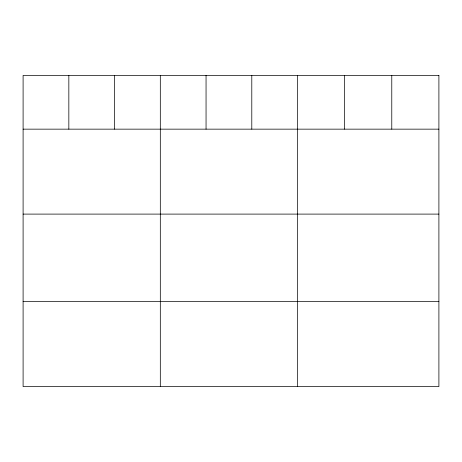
<?xml version="1.0" encoding="UTF-8"?>
<svg xmlns="http://www.w3.org/2000/svg" width="462" height="462" viewBox="0 0 462 462"><rect width="100%" height="100%" fill="white"/><g stroke="black" fill="none" stroke-linecap="round" stroke-linejoin="round"><path stroke-width="0.69" d="M23.1 129.152L438.9 129.152M23.1 214.102L438.9 214.102M23.1 301.628L438.9 301.628M391.776 75.421L391.776 129.152M344.652 75.421L344.652 129.152M297.528 75.421L297.528 386.579M251.79 75.421L251.79 129.152M206.052 75.421L206.052 129.152M160.314 75.421L160.314 386.579M114.576 75.421L114.576 129.152M68.838 75.421L68.838 129.152M438.9 75.421L23.1 75.421L23.1 386.579L438.9 386.579L438.9 75.421"/></g></svg>
